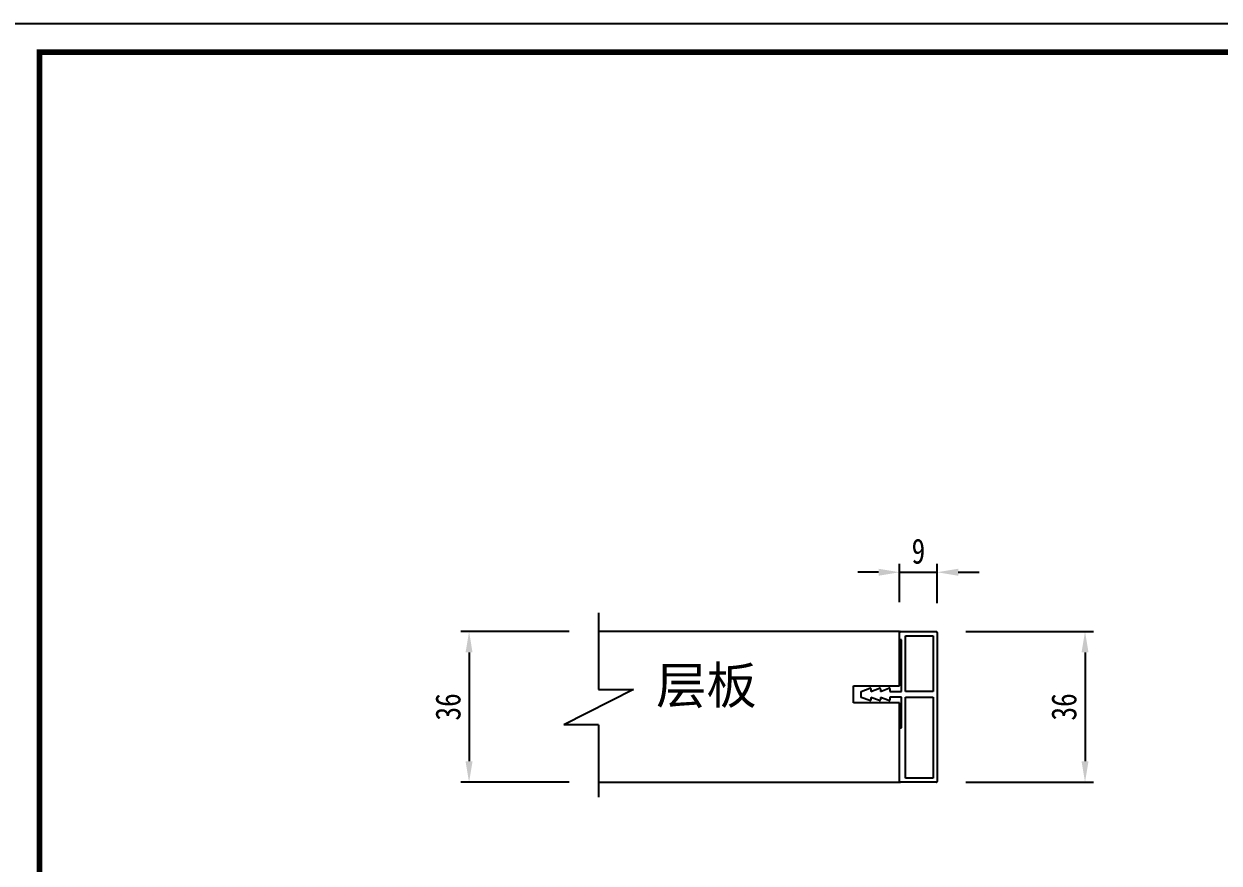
# Model space of a CAD drawing. Header units: millimetres. Extents: x 0 to 1097966, y -63096 to 223085.
# Drawn here: x 339122.3 to 339407.8, y -60418.7 to -60218.2 of the extents above; entities that cross this region are included whole.
import ezdxf

# ---------------------------------------------------------------- set-up
doc = ezdxf.new("R2010")
doc.units = ezdxf.units.MM
doc.styles.add('TEXT', font='', dxfattribs={"width": 0.8})
doc.styles.add('宋体', font='')
doc.styles.get('TEXT').set_extended_font_data('SimSun')
doc.styles.get('宋体').set_extended_font_data('SimSun')
doc.dimstyles.new('副本 (2) (2) ISO-25', dxfattribs={"dimtxt": 18, "dimasz": 13, "dimexe": 6, "dimexo": 12, "dimgap": 6, "dimtad": 1, "dimtxsty": 'TEXT', "dimcen": 2.5, "dimclrd": 5, "dimclre": 5, "dimclrt": 5, "dimadec": 0, "dimazin": 0, "dimtfac": 1, "dimtmove": 0, "dimatfit": 3, "dimldrblk": 'BOXFILLED', "dimfxl": 1.25, "dimarcsym": 0})

# ---------------------------------------------------------------- blocks, each defined once
blk = doc.blocks.new('*D873')
at = {"color": 5, "lineweight": -2, "transparency": 16777216}
for p, q in [((339252.54, -60363.34), (339226.6, -60363.34)), ((339228.6, -60368.34), (339228.6, -60394.34)), ((339252.54, -60399.34), (339226.6, -60399.34))]:
    blk.add_line(p, q, dxfattribs=at)
at = {"color": 5, "transparency": 16777216}
for points in [[(339227.76, -60368.34), (339229.43, -60368.34), (339228.6, -60363.34)], [(339227.76, -60394.34), (339229.43, -60394.34), (339228.6, -60399.34)]]:
    blk.add_solid(points, dxfattribs=at)
at = {"layer": 'Defpoints', "color": 0, "transparency": 16777216}
for p in [(339259.54, -60363.34), (339228.6, -60399.34), (339259.54, -60399.34)]:
    blk.add_point(p, dxfattribs=at)
at = {"color": 5, "transparency": 16777216, "insert": (339223.6, -60381.34), "char_height": 6, "attachment_point": 5, "rotation": 90, "style": 'TEXT'}
blk.add_mtext('36', dxfattribs=at)
blk = doc.blocks.new('_BoxFilled')
at = {"color": 0, "linetype": 'ByBlock', "lineweight": -2}
blk.add_line((-0.5, 0), (-1, 0), dxfattribs=at)
at = {"color": 0, "linetype": 'ByBlock'}
blk.add_solid([(-0.5, 0.5), (0.5, 0.5), (-0.5, -0.5), (0.5, -0.5)], dxfattribs=at)
blk = doc.blocks.new('*D874')
at = {"color": 5, "lineweight": -2, "transparency": 16777216}
for p, q in [((339347.24, -60363.34), (339377.74, -60363.34)), ((339375.74, -60368.34), (339375.74, -60394.34)), ((339347.24, -60399.34), (339377.74, -60399.34))]:
    blk.add_line(p, q, dxfattribs=at)
at = {"color": 5, "transparency": 16777216}
for points in [[(339374.91, -60368.34), (339376.58, -60368.34), (339375.74, -60363.34)], [(339374.91, -60394.34), (339376.58, -60394.34), (339375.74, -60399.34)]]:
    blk.add_solid(points, dxfattribs=at)
at = {"layer": 'Defpoints', "color": 0, "transparency": 16777216}
for p in [(339340.24, -60363.34), (339340.24, -60399.34), (339375.74, -60399.34)]:
    blk.add_point(p, dxfattribs=at)
at = {"color": 5, "transparency": 16777216, "insert": (339370.74, -60381.34), "char_height": 6, "attachment_point": 5, "rotation": 90, "style": 'TEXT'}
blk.add_mtext('36', dxfattribs=at)
blk = doc.blocks.new('*D875')
at = {"color": 5, "lineweight": -2, "transparency": 16777216}
for p, q in [((339326.44, -60349.17), (339321.44, -60349.17)), ((339331.44, -60356.34), (339331.44, -60347.17)), ((339331.44, -60349.17), (339340.44, -60349.17)), ((339340.44, -60356.54), (339340.44, -60347.17)), ((339345.44, -60349.17), (339350.44, -60349.17))]:
    blk.add_line(p, q, dxfattribs=at)
at = {"color": 5, "transparency": 16777216}
for points in [[(339326.44, -60348.34), (339326.44, -60350.01), (339331.44, -60349.17)], [(339345.44, -60348.34), (339345.44, -60350.01), (339340.44, -60349.17)]]:
    blk.add_solid(points, dxfattribs=at)
at = {"layer": 'Defpoints', "color": 0, "transparency": 16777216}
for p in [(339340.44, -60349.17), (339331.44, -60363.34), (339340.44, -60363.54)]:
    blk.add_point(p, dxfattribs=at)
at = {"color": 5, "transparency": 16777216, "insert": (339335.94, -60344.17), "char_height": 6, "attachment_point": 5, "style": 'TEXT'}
blk.add_mtext('9', dxfattribs=at)
blk = doc.blocks.new('dfgwth rhtbw')
for p, q in [((339334.76, -60001.49), (339335.52, -59999.45)), ((339335.52, -59999.45), (339336.96, -59999.45)), ((339336.96, -59999.45), (339337.73, -60001.49)), ((339334.76, -60003.78), (339335.52, -60001.74)), ((339335.52, -60001.74), (339334.93, -60001.74)), ((339337.56, -60001.74), (339336.96, -60001.74)), ((339336.96, -60001.74), (339337.73, -60003.78)), ((339334.76, -60006.07), (339335.52, -60004.03)), ((339335.52, -60004.03), (339334.93, -60004.03)), ((339335.57, -60006.32), (339334.93, -60006.32)), ((339335.57, -60009.05), (339335.57, -60006.32)), ((339337.56, -60006.32), (339336.92, -60006.32)), ((339336.92, -60006.32), (339336.92, -60009.05)), ((339337.56, -60004.03), (339336.96, -60004.03)), ((339336.96, -60004.03), (339337.73, -60006.07)), ((339315.24, -60017.4), (339315.24, -60008.8)), ((339315.44, -60008.6), (339328.24, -60008.6)), ((339328.24, -60008.6), (339328.24, -60009.05)), ((339328.24, -60009.05), (339335.57, -60009.05)), ((339336.92, -60009.05), (339349.24, -60009.05)), ((339349.24, -60009.05), (339349.24, -60008.6)), ((339349.24, -60008.6), (339351.04, -60008.6)), ((339351.24, -60008.8), (339351.24, -60017.4)), ((339316.24, -60016.6), (339316.24, -60010.05)), ((339316.24, -60010.05), (339335.57, -60010.05)), ((339335.57, -60010.05), (339335.57, -60016.6)), ((339336.92, -60010.05), (339350.24, -60010.05)), ((339336.92, -60016.6), (339336.92, -60010.05)), ((339350.24, -60010.05), (339350.24, -60016.6)), ((339351.04, -60017.6), (339315.44, -60017.6)), ((339335.57, -60016.6), (339316.24, -60016.6)), ((339350.24, -60016.6), (339336.92, -60016.6))]:
    blk.add_line(p, q)
for centre, radius, start, end in [((339334.93, -60001.55), 0.183, 159.4205, 270), ((339334.93, -60003.85), 0.183, 159.4205, 270), ((339337.56, -60001.55), 0.183, 270, 20.5795), ((339337.56, -60003.85), 0.183, 270, 20.5795), ((339334.93, -60006.14), 0.183, 159.4205, 270), ((339337.56, -60006.14), 0.183, 270, 20.5795), ((339315.44, -60008.8), 0.2, 90, 180), ((339351.04, -60008.8), 0.2, 0, 90), ((339315.44, -60017.4), 0.2, 180, 270), ((339351.04, -60017.4), 0.2, 270, 0)]:
    blk.add_arc(centre, radius, start, end)

msp = doc.modelspace()

# ---------------------------------------------------------------- linework, layer by layer
at = {"color": 251, "true_color": 0x636466}
for p, q in [((339259.537, -60358.839), (339259.537, -60377.215)), ((339331.435, -60363.339), (339259.537, -60363.339)), ((339331.435, -60376.339), (339331.435, -60363.339)), ((339267.872, -60377.215), (339251.201, -60385.585)), ((339320.435, -60380.339), (339320.435, -60376.339)), ((339320.435, -60376.339), (339331.435, -60376.339)), ((339331.435, -60380.339), (339320.435, -60380.339)), ((339331.435, -60399.339), (339331.435, -60380.339)), ((339259.537, -60385.585), (339259.537, -60402.915)), ((339259.537, -60399.339), (339331.435, -60399.339))]:
    msp.add_line(p, q, dxfattribs=at)
msp.add_lwpolyline([(339119.218, -60619.129), (339686.218, -60619.129), (339686.218, -60218.179), (339119.218, -60218.179)], close=True)
at = {"const_width": 1.35}
msp.add_lwpolyline([(339125.968, -60612.379), (339679.468, -60612.379), (339679.468, -60224.929), (339125.968, -60224.929)], close=True, dxfattribs=at)
at = {"color": 251, "true_color": 0x636466}
for points in [[(339259.537, -60377.215), (339267.872, -60377.215)], [(339259.537, -60385.585), (339251.201, -60385.585)]]:
    msp.add_lwpolyline(points, dxfattribs=at)

# ---------------------------------------------------------------- block references
at = {"color": 251, "true_color": 0x636466, "rotation": 90}
msp.add_blockref('dfgwth rhtbw', (279322.831, -399714.583), dxfattribs=at)

# ---------------------------------------------------------------- texts
at = {"color": 252, "true_color": 0x939598, "insert": (339273.285, -60376.714), "char_height": 8.8039, "width": 65.8175, "attachment_point": 4, "style": '宋体'}
msp.add_mtext('层板', dxfattribs=at)

# ---------------------------------------------------------------- dimensions: what is measured, and where the dimension line sits
at = {"color": 251, "true_color": 0x636466}
dim = msp.add_linear_dim(base=(339340.435, -60349.174), p1=(339331.435, -60363.339), p2=(339340.435, -60363.539), dimstyle='副本 (2) (2) ISO-25', override={"dimtxt": 6, "dimasz": 5, "dimexe": 2, "dimexo": 7, "dimgap": 2, "dimfxl": 30, "dimfxlon": 1}, dxfattribs=at)
dim.commit()
dim.dimension.update_dxf_attribs({"geometry": '*D875', "text_midpoint": (339335.935, -60344.174)})
for base, p1, p2, picture, middle in [((339228.598, -60399.339), (339259.537, -60363.339), (339259.537, -60399.339), '*D873', (339223.598, -60381.339)), ((339375.745, -60399.339), (339340.235, -60363.339), (339340.235, -60399.339), '*D874', (339370.745, -60381.339))]:
    dim = msp.add_linear_dim(base=base, p1=p1, p2=p2, angle=90, dimstyle='副本 (2) (2) ISO-25', override={"dimtxt": 6, "dimasz": 5, "dimexe": 2, "dimexo": 7, "dimgap": 2, "dimfxl": 30, "dimfxlon": 1}, dxfattribs=at)
    dim.commit()
    dim.dimension.update_dxf_attribs({"geometry": picture, "text_midpoint": middle})

doc.saveas('drawing.dxf')
